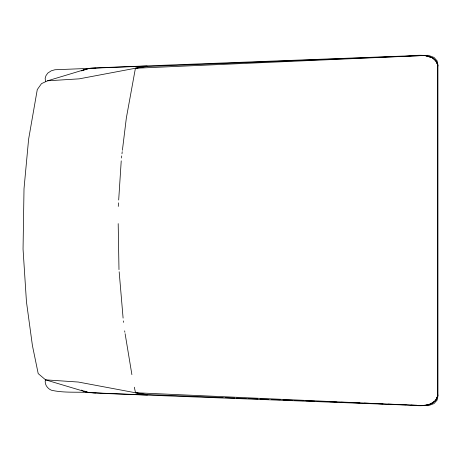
<?xml version="1.0" encoding="UTF-8"?>
<svg xmlns="http://www.w3.org/2000/svg" width="461" height="461" viewBox="0 0 461 461"><rect width="100%" height="100%" fill="white"/><g stroke="black" fill="none" stroke-linecap="round" stroke-linejoin="round"><path stroke-width="0.69" d="M118.27 206.419L118.5 202.857M118.684 200.011L121.231 160.854M437.725 66.643L437.835 65.312C433.352 50.491 413.552 56.605 402.47 56.092L106.042 67.462L90.667 68.245L84.052 69.565L81.545 70.925M45.541 379.305C44.077 383.857 47.126 388.375 51.257 390.179C65.07 393.435 79.73 391.377 93.802 392.876L95.79 392.876M121.456 158.019L121.716 155.91M121.975 153.801L122.228 151.692M122.401 150.286L126.354 117.941L135.425 68.245L147.22 66.517L424.806 55.458L432.591 57.804L436.129 61.152L437.789 65.007L437.823 395.405L435.651 400.626L429.087 404.66L421.573 405.634L135.528 392.737L134.318 387.217M437.944 395.849L437.126 400.113L433.985 403.606L428.24 405.703L415.534 405.386M437.575 396.339C432.637 410.509 413.384 404.239 402.47 404.908L106.042 393.538L89.342 392.49M47.575 80.802L79.2 78.848L147.053 66.056L88.835 68.343L47.575 80.802L41.49 83.643L37.278 89.584L28.599 139.303L24.012 188.705L23.05 249.119L26.45 301.771L32.408 345.514L38.2 373.6L45.599 379.852L88.23 392.611L147.405 395.002L78.341 382.042L45.599 379.852M82.375 70.7L88.835 68.343M428.073 404.579L424.627 405.53L422.472 405.444M429.445 404.205L432.199 403.444L435.829 400.246L437.777 396.172L437.789 65.007L435.778 60.679L432.718 57.879L424.65 55.47L135.425 68.245M415.534 55.614L428.24 55.297L433.985 57.395L437.126 60.887L437.944 65.151M95.79 68.124L54.928 69.755L51.257 70.821L47.8 73.092L45.991 75.639L45.155 78.284L45.541 81.695M223.378 397.555L147.192 394.53L135.528 392.737M224.818 397.613L234.88 398.01M236.32 398.068L246.381 398.465M247.816 398.523L257.878 398.921M260.039 399.007L268.659 399.347M271.535 399.462L280.161 399.802M283.037 399.918L292.378 400.286M294.539 400.373L303.159 400.718M306.035 400.828L314.661 401.174M318.257 401.312L326.163 401.629M329.753 401.767L336.939 402.055M341.255 402.228L348.441 402.511M352.757 402.683L359.943 402.966M364.253 403.139L371.439 403.421M375.755 403.594L382.941 403.876M387.972 404.078L394.443 404.332M399.474 404.533L405.939 404.793M410.97 404.988L416.721 405.219M88.016 392.23L84.052 391.435L81.545 390.075M84.426 391.037L88.23 392.611M124.643 330.865L124.879 332.277M125.11 333.689L131.898 374.655M118.984 269.633L118.189 223.631M119.163 271.771L123.099 318.09M123.341 320.937L123.462 322.366M437.725 394.357L437.835 395.688"/></g></svg>
